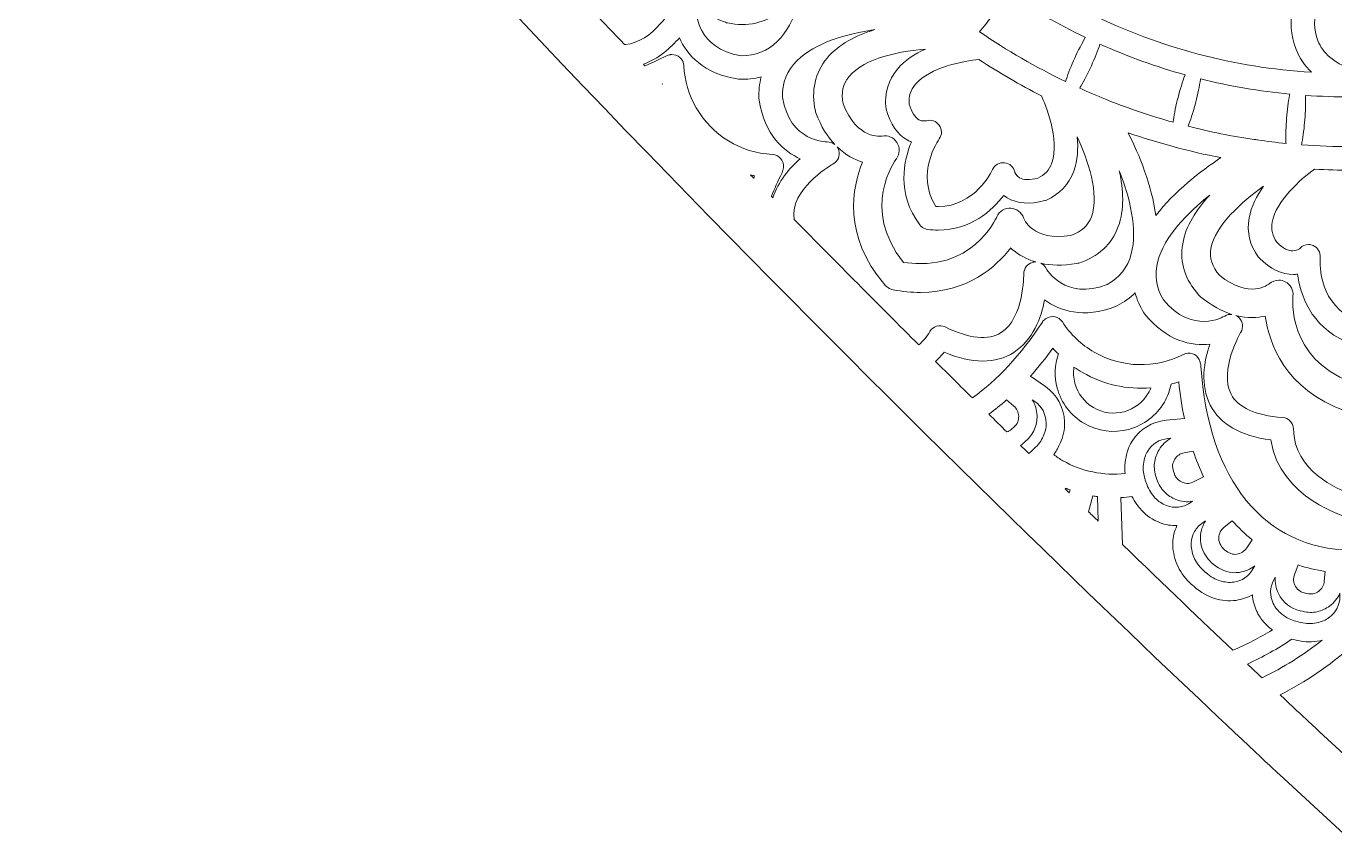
# Model space of a CAD drawing. Extents: x 49 to 10099, y -910 to -90.
# Drawn here: x 9200.7 to 9647.3, y -908.2 to -631.3 of the extents above; entities that cross this region are included whole.
import ezdxf

# ---------------------------------------------------------------- set-up
doc = ezdxf.new("R2010")
doc.units = 0
doc.header["$MEASUREMENT"] = 0
doc.layers.add('Layer 1', color=7, linetype='Continuous')

msp = doc.modelspace()

# ---------------------------------------------------------------- linework, layer by layer
at = {"layer": 'Layer 1', "lineweight": 0}
for points, knots in [([(10097.65, -338.77), (10098.51, -299.65), (10090.97, -261.41), (10075.28, -226.33), (10057.66, -186.9), (10030.56, -153.49), (9996.92, -129.71), (9961.84, -104.91), (9921.33, -91.8), (9879.76, -91.8), (9831.86, -91.8), (9783.83, -109.39), (9740.87, -142.66), (9708.16, -167.98), (9678.3, -202.19), (9651.81, -244.61), (9625.32, -202.2), (9595.46, -168), (9562.75, -142.67), (9519.78, -109.4), (9471.76, -91.81), (9423.84, -91.8), (9382.28, -91.8), (9341.77, -104.91), (9306.7, -129.69), (9273.06, -153.47), (9245.96, -186.88), (9228.33, -226.31), (9206.94, -274.13), (9200.68, -327.84), (9210.22, -381.63), (9220.77, -441.15), (9249.57, -497.53), (9295.81, -549.22), (9449.69, -721.22), (9626.76, -885.08), (9628.54, -886.72), (9628.54, -886.72), (9651.81, -908.2), (9651.81, -908.2), (9651.81, -908.2), (9675.08, -886.71), (9675.08, -886.71), (9676.85, -885.08), (9853.93, -721.22), (10007.81, -549.22), (10054.04, -497.54), (10082.84, -441.16), (10093.39, -381.65), (10095.63, -369.04), (10096.98, -356.43), (10097.49, -343.9), (10097.65, -342.96), (10097.8, -342.02), (10097.93, -341.07), (10097.95, -340.88), (10098.04, -340), (10098.11, -339.31), (10098.11, -339.15), (10098.12, -338.97), (10098.12, -338.79), (10098.12, -338.79), (10097.65, -338.77), (10097.65, -338.77)], [0, 0, 0, 0, 1, 1, 1, 2, 2, 2, 3, 3, 3, 4, 4, 4, 5, 5, 5, 6, 6, 6, 7, 7, 7, 8, 8, 8, 9, 9, 9, 10, 10, 10, 11, 11, 11, 12, 12, 12, 13, 13, 13, 14, 14, 14, 15, 15, 15, 16, 16, 16, 17, 17, 17, 18, 18, 18, 19, 19, 19, 20, 20, 20, 21, 21, 21, 21]), ([(9366.25, -585.86), (9362.2, -577.51), (9361.56, -571.07), (9364.33, -566.73), (9368.54, -560.13), (9380.49, -558.91), (9384.35, -559), (9386.1, -559.06), (9387.79, -557.81), (9388.28, -556.04), (9388.4, -555.6), (9388.45, -555.15), (9388.41, -554.72), (9389.55, -558.64), (9391.45, -561.49), (9393.28, -563.47), (9386.15, -569.03), (9374.73, -581.67), (9378.99, -603.69), (9378.99, -603.69), (9379.08, -604.03), (9379.08, -604.03), (9379.19, -604.41), (9379.34, -604.77), (9379.51, -605.06), (9379.51, -605.06), (9379.66, -605.32), (9379.66, -605.32), (9379.94, -605.75), (9380.23, -606.1), (9380.58, -606.4), (9397.44, -621.03), (9414.07, -617.5), (9422.44, -614.11), (9422.56, -614.49), (9422.69, -614.86), (9422.83, -615.23), (9423.65, -617.42), (9425.06, -620.01), (9427.47, -622.54), (9427.15, -622.35), (9426.8, -622.19), (9426.42, -622.09), (9424.64, -621.62), (9422.78, -622.42), (9421.9, -624.01), (9421.82, -624.15), (9414.45, -637.07), (9405.18, -637.49), (9405.07, -637.5), (9404.95, -637.49), (9404.83, -637.49), (9390.81, -622.81), (9376.65, -607.81), (9362.5, -592.6), (9363.18, -592.05), (9363.92, -591.52), (9364.72, -591.03), (9366.5, -589.96), (9367.16, -587.73), (9366.25, -585.86)], [0, 0, 0, 0, 1, 1, 1, 2, 2, 2, 3, 3, 3, 4, 4, 4, 5, 5, 5, 6, 6, 6, 7, 7, 7, 8, 8, 8, 9, 9, 9, 10, 10, 10, 11, 11, 11, 12, 12, 12, 13, 13, 13, 14, 14, 14, 15, 15, 15, 16, 16, 16, 17, 17, 17, 18, 18, 18, 19, 19, 19, 20, 20, 20, 20]), ([(9643.76, -574.95), (9643.76, -574.95), (9625.21, -604.87), (9625.21, -604.87), (9625.21, -604.87), (9628.94, -607.39), (9628.94, -607.39), (9628.94, -607.39), (9649.13, -579.79), (9649.13, -579.79), (9649.13, -579.79), (9650.55, -633.11), (9650.55, -633.11), (9650.55, -633.11), (9655.06, -633.11), (9655.06, -633.11), (9655.06, -633.11), (9656.49, -579.27), (9656.49, -579.27), (9656.49, -579.27), (9677.06, -607.39), (9677.06, -607.39), (9677.06, -607.39), (9680.79, -604.87), (9680.79, -604.87), (9680.79, -604.87), (9662.35, -575.12), (9662.35, -575.12), (9670.75, -578.22), (9682.62, -583.97), (9687.14, -592.79), (9689.62, -597.64), (9689.57, -603.08), (9687.01, -608.94), (9684.75, -613.92), (9681.99, -616.81), (9678.82, -617.51), (9673.95, -618.6), (9668.93, -614.47), (9668.91, -614.45), (9667.45, -613.2), (9665.31, -613.16), (9663.81, -614.35), (9662.31, -615.54), (9661.86, -617.63), (9662.73, -619.32), (9662.83, -619.52), (9667.24, -628.47), (9664.12, -636.22), (9662.41, -640.47), (9658.61, -643.76), (9652.8, -646.01), (9647.01, -643.77), (9643.21, -640.48), (9641.51, -636.25), (9638.38, -628.48), (9642.87, -619.41), (9642.91, -619.33), (9643.78, -617.63), (9643.33, -615.54), (9641.84, -614.35), (9641.11, -613.78), (9640.23, -613.49), (9639.35, -613.49), (9638.42, -613.49), (9637.5, -613.81), (9636.76, -614.44), (9636.71, -614.48), (9631.7, -618.6), (9626.82, -617.52), (9623.65, -616.81), (9620.9, -613.93), (9618.66, -609), (9616.08, -603.09), (9616.02, -597.64), (9618.5, -592.8), (9623.09, -583.84), (9635.22, -578.05), (9643.76, -574.95)], [0, 0, 0, 0, 1, 1, 1, 2, 2, 2, 3, 3, 3, 4, 4, 4, 5, 5, 5, 6, 6, 6, 7, 7, 7, 8, 8, 8, 9, 9, 9, 10, 10, 10, 11, 11, 11, 12, 12, 12, 13, 13, 13, 14, 14, 14, 15, 15, 15, 16, 16, 16, 17, 17, 17, 18, 18, 18, 19, 19, 19, 20, 20, 20, 21, 21, 21, 22, 22, 22, 23, 23, 23, 24, 24, 24, 25, 25, 25, 26, 26, 26, 26]), ([(9439.31, -629.98), (9439.53, -630.07), (9439.75, -630.13), (9440, -630.19), (9446.85, -631.63), (9452.94, -630.27), (9457.87, -626.18), (9462.7, -622.18), (9465.8, -615.92), (9467.78, -609.4), (9466.34, -619.18), (9463.33, -630.18), (9457.08, -636.45), (9453.71, -639.82), (9449.56, -641.44), (9444.67, -641.38), (9429.53, -639), (9429.4, -626.53), (9429.4, -626.01), (9429.41, -625.21), (9429.18, -624.44), (9428.77, -623.8), (9431.28, -626.07), (9434.69, -628.25), (9439.31, -629.98)], [0, 0, 0, 0, 1, 1, 1, 2, 2, 2, 3, 3, 3, 4, 4, 4, 5, 5, 5, 6, 6, 6, 7, 7, 7, 8, 8, 8, 8]), ([(9573.13, -622.89), (9577.3, -619.62), (9579.79, -615.28), (9581.27, -611.38), (9583.23, -613.26), (9585.46, -614.62), (9587.84, -615.37), (9593.49, -617.14), (9599.7, -615.64), (9606.35, -610.89), (9607.59, -609.98), (9608.74, -609.01), (9609.79, -608), (9610.2, -609.41), (9610.71, -610.83), (9611.34, -612.26), (9614.7, -619.66), (9619.33, -624.06), (9625.11, -625.34), (9627.55, -625.88), (9630.15, -625.82), (9632.78, -625.18), (9632.11, -629.3), (9632.09, -634.3), (9634.06, -639.21), (9635.24, -642.15), (9637, -644.75), (9639.34, -647.01), (9612.97, -645.42), (9587.71, -638.75), (9564.06, -627.14), (9567.45, -626.38), (9570.49, -624.96), (9573.13, -622.89)], [0, 0, 0, 0, 1, 1, 1, 2, 2, 2, 3, 3, 3, 4, 4, 4, 5, 5, 5, 6, 6, 6, 7, 7, 7, 8, 8, 8, 9, 9, 9, 10, 10, 10, 11, 11, 11, 11]), ([(9526.07, -633.2), (9526.22, -633.03), (9526.37, -632.85), (9526.53, -632.66), (9528, -630.95), (9529.73, -628.66), (9531.3, -626.39), (9532.83, -624.14), (9534.32, -621.72), (9535.39, -619.75), (9543.91, -625.52), (9552.9, -630.68), (9562.17, -635.12), (9562.16, -635.14), (9562.15, -635.16), (9562.13, -635.18), (9561, -637.11), (9559.68, -639.66), (9558.52, -642.19), (9557.39, -644.7), (9556.34, -647.37), (9555.64, -649.49), (9555.55, -649.73), (9555.48, -649.96), (9555.41, -650.18), (9545.24, -645.28), (9535.39, -639.58), (9526.07, -633.2)], [0, 0, 0, 0, 1, 1, 1, 2, 2, 2, 3, 3, 3, 4, 4, 4, 5, 5, 5, 6, 6, 6, 7, 7, 7, 8, 8, 8, 9, 9, 9, 9]), ([(9470.01, -660.21), (9470.06, -660.43), (9470.12, -660.64), (9470.21, -660.89), (9471.99, -665.62), (9474.24, -669.09), (9476.63, -671.64), (9475.91, -671.09), (9474.99, -670.77), (9473.99, -670.77), (9473.87, -670.73), (9461.18, -670.87), (9458.77, -655.48), (9458.65, -650.64), (9460.31, -646.47), (9463.7, -643.09), (9469.88, -636.93), (9480.66, -633.91), (9490.33, -632.45), (9483.99, -634.42), (9477.94, -637.48), (9474.01, -642.21), (9469.88, -647.2), (9468.53, -653.25), (9470.01, -660.21)], [0, 0, 0, 0, 1, 1, 1, 2, 2, 2, 3, 3, 3, 4, 4, 4, 5, 5, 5, 6, 6, 6, 7, 7, 7, 8, 8, 8, 8]), ([(9455.02, -689.33), (9456.07, -686.75), (9457.24, -684.14), (9458.55, -681.5), (9458.71, -681.16), (9458.83, -680.81), (9458.9, -680.43), (9459.04, -680.06), (9459.12, -679.67), (9459.14, -679.28), (9459.2, -678.21), (9458.83, -677.18), (9458.12, -676.38), (9457.4, -675.59), (9456.42, -675.11), (9455.35, -675.06), (9444.5, -674.49), (9434.79, -668.54), (9429.37, -659.15), (9426.81, -654.71), (9425.38, -649.89), (9425.13, -644.81), (9425.08, -643.75), (9424.59, -642.72), (9423.78, -642.01), (9422.98, -641.3), (9421.94, -640.95), (9421.04, -641), (9421.04, -641), (9420.6, -641.01), (9420.6, -641.01), (9420.6, -641.01), (9420.5, -641.05), (9420.5, -641.05), (9420.03, -641.1), (9419.59, -641.23), (9419.18, -641.43), (9416.7, -642.68), (9414.26, -643.8), (9411.85, -644.82), (9411.68, -644.65), (9411.51, -644.47), (9411.35, -644.3), (9416.46, -642.41), (9420.65, -638.66), (9423.61, -635.28), (9426.14, -640.85), (9431.67, -647.55), (9443.75, -649.34), (9443.75, -649.34), (9444.17, -649.38), (9444.17, -649.38), (9446.73, -649.48), (9449.19, -649.22), (9451.53, -648.61), (9450.93, -650.95), (9450.68, -653.42), (9450.77, -655.99), (9450.77, -655.99), (9450.81, -656.44), (9450.81, -656.44), (9452.6, -668.5), (9459.3, -674.02), (9464.87, -676.55), (9461.27, -679.7), (9457.25, -684.25), (9455.51, -689.83), (9455.35, -689.66), (9455.18, -689.49), (9455.02, -689.33)], [0, 0, 0, 0, 1, 1, 1, 2, 2, 2, 3, 3, 3, 4, 4, 4, 5, 5, 5, 6, 6, 6, 7, 7, 7, 8, 8, 8, 9, 9, 9, 10, 10, 10, 11, 11, 11, 12, 12, 12, 13, 13, 13, 14, 14, 14, 15, 15, 15, 16, 16, 16, 17, 17, 17, 18, 18, 18, 19, 19, 19, 20, 20, 20, 21, 21, 21, 22, 22, 22, 23, 23, 23, 23]), ([(9560.62, -651.77), (9561.77, -649.83), (9563.08, -647.28), (9564.23, -644.77), (9565.37, -642.25), (9566.43, -639.58), (9567.12, -637.47), (9567.13, -637.45), (9567.13, -637.44), (9567.14, -637.42), (9576.54, -641.62), (9586.3, -645.13), (9596.2, -647.88), (9596.17, -647.94), (9596.15, -648.01), (9596.12, -648.08), (9595.34, -650.18), (9594.49, -652.92), (9593.79, -655.6), (9593.11, -658.25), (9592.54, -661.06), (9592.21, -663.3), (9592.17, -663.56), (9592.13, -663.82), (9592.1, -664.06), (9584.62, -661.96), (9577.23, -659.47), (9570.1, -656.64), (9569.77, -656.45), (9569.41, -656.3), (9569.03, -656.21), (9566.13, -655.04), (9563.18, -653.78), (9560.23, -652.44), (9560.36, -652.23), (9560.49, -652.01), (9560.62, -651.77)], [0, 0, 0, 0, 1, 1, 1, 2, 2, 2, 3, 3, 3, 4, 4, 4, 5, 5, 5, 6, 6, 6, 7, 7, 7, 8, 8, 8, 9, 9, 9, 10, 10, 10, 11, 11, 11, 12, 12, 12, 12]), ([(9497.86, -670.97), (9496.77, -669.27), (9494.72, -668.41), (9492.81, -668.8), (9492.46, -668.86), (9484.28, -670.11), (9479.49, -657.8), (9478.76, -653.99), (9479.41, -651.02), (9481.53, -648.45), (9486.78, -642.11), (9499.16, -639.87), (9507.64, -639.08), (9504.01, -640.72), (9500.54, -642.94), (9498.02, -645.96), (9494.9, -649.69), (9493.59, -654.08), (9494.12, -658.99), (9494.15, -659.2), (9494.18, -659.4), (9494.23, -659.59), (9495.58, -664.73), (9498.03, -668.3), (9501.52, -670.22), (9501.93, -670.44), (9502.35, -670.64), (9502.78, -670.81), (9500.25, -677), (9497.61, -688.36), (9505.68, -699.07), (9505.68, -699.07), (9506.06, -699.57), (9506.06, -699.57), (9506.06, -699.57), (9506.2, -699.63), (9506.2, -699.63), (9506.45, -699.85), (9506.72, -700.03), (9507.02, -700.19), (9507.28, -700.33), (9507.51, -700.39), (9507.56, -700.41), (9507.71, -700.47), (9508, -700.59), (9508.4, -700.64), (9509.59, -700.78), (9510.77, -700.86), (9511.91, -700.86), (9523.06, -700.85), (9530.34, -694.22), (9534.32, -689.03), (9534.69, -689.31), (9535.07, -689.58), (9535.46, -689.82), (9538.86, -691.88), (9543.18, -692.22), (9548.29, -690.82), (9548.49, -690.77), (9548.69, -690.7), (9548.87, -690.62), (9553.41, -688.62), (9556.55, -685.29), (9558.22, -680.72), (9559.56, -677.05), (9559.76, -672.97), (9559.37, -669.03), (9562.99, -676.94), (9567.08, -688.6), (9564.23, -696.29), (9563.08, -699.4), (9560.85, -701.44), (9557.23, -702.69), (9544.09, -704.72), (9541.17, -697.01), (9541.07, -696.72), (9540.44, -694.81), (9538.67, -693.46), (9536.76, -693.38), (9534.74, -693.21), (9532.79, -694.36), (9531.94, -696.3), (9531.6, -697.09), (9523.34, -715.47), (9500.09, -711.89), (9485.4, -693.56), (9497.15, -677.2), (9497.66, -676.52), (9498.86, -674.9), (9498.94, -672.67), (9497.86, -670.97)], [0, 0, 0, 0, 1, 1, 1, 2, 2, 2, 3, 3, 3, 4, 4, 4, 5, 5, 5, 6, 6, 6, 7, 7, 7, 8, 8, 8, 9, 9, 9, 10, 10, 10, 11, 11, 11, 12, 12, 12, 13, 13, 13, 14, 14, 14, 15, 15, 15, 16, 16, 16, 17, 17, 17, 18, 18, 18, 19, 19, 19, 20, 20, 20, 21, 21, 21, 22, 22, 22, 23, 23, 23, 24, 24, 24, 25, 25, 25, 26, 26, 26, 27, 27, 27, 28, 28, 28, 29, 29, 29, 30, 30, 30, 30]), ([(9512.28, -665.04), (9511.28, -663.67), (9509.53, -663.08), (9507.91, -663.56), (9507.72, -663.61), (9506.55, -663.84), (9505.38, -663.19), (9503.97, -662.42), (9502.83, -660.58), (9502.06, -657.85), (9501.84, -655.23), (9502.51, -653.08), (9504.17, -651.1), (9509.03, -645.28), (9521.02, -643.09), (9525.8, -642.66), (9532.71, -647.17), (9539.91, -651.34), (9547.21, -655.07), (9548.39, -657.7), (9553.59, -670.04), (9550.7, -677.96), (9549.81, -680.39), (9548.28, -682.05), (9545.9, -683.16), (9543.19, -683.86), (9541.03, -683.8), (9539.65, -682.99), (9538.4, -682.24), (9538.05, -681.04), (9538.05, -681.04), (9537.69, -679.35), (9536.29, -678.09), (9534.58, -677.91), (9532.88, -677.72), (9531.22, -678.64), (9530.49, -680.21), (9530.25, -680.75), (9524.52, -692.83), (9511.9, -692.83), (9511.64, -692.83), (9511.37, -692.82), (9511.11, -692.81), (9504.06, -681.67), (9511.97, -670.22), (9512.32, -669.72), (9513.32, -668.31), (9513.3, -666.43), (9512.28, -665.04)], [0, 0, 0, 0, 1, 1, 1, 2, 2, 2, 3, 3, 3, 4, 4, 4, 5, 5, 5, 6, 6, 6, 7, 7, 7, 8, 8, 8, 9, 9, 9, 10, 10, 10, 11, 11, 11, 12, 12, 12, 13, 13, 13, 14, 14, 14, 15, 15, 15, 16, 16, 16, 16]), ([(9417.75, -650.97), (9417.78, -650.96), (9417.81, -650.95), (9417.83, -650.94), (9417.84, -650.99), (9417.86, -651.04), (9417.87, -651.09), (9417.83, -651.05), (9417.79, -651.01), (9417.75, -650.97)], [0, 0, 0, 0, 1, 1, 1, 2, 2, 2, 3, 3, 3, 3]), ([(9597.52, -664.68), (9598.31, -662.57), (9599.16, -659.83), (9599.85, -657.15), (9600.53, -654.48), (9601.11, -651.67), (9601.43, -649.46), (9601.44, -649.39), (9601.45, -649.33), (9601.46, -649.27), (9611.42, -651.74), (9621.64, -653.49), (9631.91, -654.46), (9631.88, -654.59), (9631.86, -654.73), (9631.83, -654.87), (9631.42, -657.07), (9631.06, -659.91), (9630.84, -662.69), (9630.64, -665.43), (9630.56, -668.3), (9630.62, -670.54), (9630.63, -670.8), (9630.64, -671.05), (9630.65, -671.29), (9627.38, -670.97), (9624.12, -670.58), (9620.92, -670.12), (9620.54, -670.02), (9620.17, -669.96), (9619.8, -669.96), (9619.8, -669.96), (9619.77, -669.96), (9619.77, -669.96), (9612.21, -668.84), (9604.65, -667.32), (9597.23, -665.43), (9597.32, -665.19), (9597.42, -664.94), (9597.52, -664.68)], [0, 0, 0, 0, 1, 1, 1, 2, 2, 2, 3, 3, 3, 4, 4, 4, 5, 5, 5, 6, 6, 6, 7, 7, 7, 8, 8, 8, 9, 9, 9, 10, 10, 10, 11, 11, 11, 12, 12, 12, 13, 13, 13, 13]), ([(9668.57, -663.23), (9668.84, -665.96), (9669.26, -668.8), (9669.71, -671), (9669.76, -671.25), (9669.82, -671.5), (9669.87, -671.74), (9658.41, -672.6), (9647.39, -672.61), (9635.95, -671.75), (9635.99, -671.5), (9636.04, -671.24), (9636.09, -670.97), (9636.5, -668.74), (9636.87, -665.9), (9637.08, -663.16), (9637.29, -660.41), (9637.37, -657.54), (9637.31, -655.3), (9637.3, -655.17), (9637.3, -655.03), (9637.29, -654.9), (9647.68, -655.61), (9657.8, -655.56), (9668.19, -654.74), (9668.19, -654.94), (9668.18, -655.14), (9668.18, -655.36), (9668.16, -657.62), (9668.3, -660.48), (9668.57, -663.23)], [0, 0, 0, 0, 1, 1, 1, 2, 2, 2, 3, 3, 3, 4, 4, 4, 5, 5, 5, 6, 6, 6, 7, 7, 7, 8, 8, 8, 9, 9, 9, 10, 10, 10, 10]), ([(9608.45, -676.15), (9601.46, -680.79), (9592.54, -687.66), (9586.2, -695.88), (9584.83, -685.59), (9580.53, -675.18), (9576.8, -667.67), (9587.11, -671.23), (9597.71, -674.08), (9608.45, -676.15)], [0, 0, 0, 0, 1, 1, 1, 2, 2, 2, 3, 3, 3, 3]), ([(9462.83, -697.27), (9462.69, -696.51), (9462.62, -695.74), (9462.66, -694.98), (9463.07, -685.72), (9476.01, -678.34), (9476.13, -678.27), (9477.72, -677.38), (9478.52, -675.52), (9478.06, -673.75), (9477.94, -673.29), (9477.73, -672.85), (9477.45, -672.47), (9480.41, -675.34), (9483.51, -676.87), (9486.1, -677.68), (9482.7, -686.06), (9479.13, -702.7), (9493.75, -719.56), (9493.75, -719.56), (9494.01, -719.83), (9494.01, -719.83), (9494.13, -719.95), (9494.26, -720.07), (9494.41, -720.19), (9494.41, -720.19), (9494.65, -720.38), (9494.65, -720.38), (9494.85, -720.53), (9495.07, -720.65), (9495.24, -720.74), (9495.24, -720.74), (9495.52, -720.88), (9495.52, -720.88), (9495.79, -721), (9496.08, -721.09), (9496.16, -721.1), (9496.16, -721.1), (9496.56, -721.2), (9496.56, -721.2), (9499.74, -721.82), (9502.86, -722.13), (9505.84, -722.13), (9505.84, -722.13), (9505.88, -722.13), (9505.88, -722.13), (9521.91, -722.13), (9531.64, -713.46), (9536.68, -706.96), (9536.97, -707.23), (9537.26, -707.48), (9537.57, -707.73), (9539.37, -709.22), (9541.87, -710.75), (9545.22, -711.73), (9544.86, -711.72), (9544.48, -711.78), (9544.11, -711.88), (9542.34, -712.36), (9541.12, -713.98), (9541.15, -715.8), (9541.15, -715.96), (9541.24, -730.83), (9533.41, -735.83), (9529.07, -738.61), (9522.64, -737.96), (9514.29, -733.91), (9512.42, -733.01), (9510.19, -733.66), (9509.12, -735.44), (9508.01, -737.25), (9506.73, -738.75), (9505.32, -740), (9491.71, -726.44), (9477.48, -712.15), (9462.83, -697.27)], [0, 0, 0, 0, 1, 1, 1, 2, 2, 2, 3, 3, 3, 4, 4, 4, 5, 5, 5, 6, 6, 6, 7, 7, 7, 8, 8, 8, 9, 9, 9, 10, 10, 10, 11, 11, 11, 12, 12, 12, 13, 13, 13, 14, 14, 14, 15, 15, 15, 16, 16, 16, 17, 17, 17, 18, 18, 18, 19, 19, 19, 20, 20, 20, 21, 21, 21, 22, 22, 22, 23, 23, 23, 24, 24, 24, 25, 25, 25, 25]), ([(9447.89, -682.04), (9448.35, -682.15), (9448.82, -682.27), (9449.29, -682.37), (9449.17, -682.62), (9449.06, -682.88), (9448.95, -683.13), (9448.6, -682.77), (9448.24, -682.41), (9447.89, -682.04)], [0, 0, 0, 0, 1, 1, 1, 2, 2, 2, 3, 3, 3, 3]), ([(9559.17, -712.27), (9559.43, -712.23), (9559.68, -712.17), (9559.91, -712.1), (9566.61, -709.92), (9571.15, -705.74), (9573.39, -699.69), (9575.53, -693.92), (9575.2, -687.18), (9573.74, -680.64), (9577.3, -689.74), (9580.08, -700.58), (9577.83, -708.98), (9576.6, -713.61), (9573.81, -717.13), (9569.56, -719.45), (9555.19, -725), (9548.92, -714.24), (9548.66, -713.79), (9548.27, -713.09), (9547.69, -712.54), (9547.02, -712.19), (9550.32, -712.9), (9554.34, -713.07), (9559.17, -712.27)], [0, 0, 0, 0, 1, 1, 1, 2, 2, 2, 3, 3, 3, 4, 4, 4, 5, 5, 5, 6, 6, 6, 7, 7, 7, 8, 8, 8, 8]), ([(9663.3, -710.18), (9663.31, -710.33), (9664.39, -724.61), (9652.81, -730.75), (9641.13, -724.61), (9642.26, -710.78), (9642.31, -710.18), (9642.47, -708.46), (9641.52, -706.83), (9639.94, -706.14), (9639.41, -705.91), (9638.86, -705.8), (9638.31, -705.8), (9637.21, -705.8), (9636.15, -706.24), (9635.42, -707.05), (9635.38, -707.08), (9634.47, -707.96), (9633.02, -707.99), (9631.46, -708.12), (9629.56, -707.05), (9627.5, -705.02), (9625.99, -702.86), (9625.5, -700.67), (9625.94, -698.13), (9627.18, -691.03), (9635.66, -683.41), (9640.37, -680.07), (9648.85, -680.52), (9656.76, -680.52), (9665.24, -680.07), (9669.97, -683.43), (9678.44, -691.04), (9679.67, -698.13), (9680.12, -700.67), (9679.62, -702.87), (9678.12, -705.02), (9676.08, -707.02), (9674.23, -707.99), (9672.61, -708), (9671.16, -707.98), (9670.26, -707.12), (9670.26, -707.12), (9669.1, -705.83), (9667.25, -705.45), (9665.67, -706.14), (9664.09, -706.84), (9663.13, -708.47), (9663.3, -710.18)], [0, 0, 0, 0, 1, 1, 1, 2, 2, 2, 3, 3, 3, 4, 4, 4, 5, 5, 5, 6, 6, 6, 7, 7, 7, 8, 8, 8, 9, 9, 9, 10, 10, 10, 11, 11, 11, 12, 12, 12, 13, 13, 13, 14, 14, 14, 15, 15, 15, 16, 16, 16, 16]), ([(9672.6, -723.38), (9672.69, -724.24), (9674.53, -744.32), (9652.81, -752.8), (9630.95, -744.29), (9632.92, -724.24), (9633.01, -723.39), (9633.25, -721.39), (9632.21, -719.42), (9630.41, -718.49), (9629.71, -718.12), (9628.93, -717.94), (9628.17, -717.94), (9626.99, -717.94), (9625.83, -718.36), (9624.93, -719.16), (9624.67, -719.38), (9618.27, -724.57), (9607.92, -716.27), (9605.38, -713.34), (9604.46, -710.43), (9605.02, -707.14), (9606.34, -699.37), (9615.52, -691.21), (9623, -685.9), (9620.65, -689.15), (9618.73, -692.84), (9618.05, -696.74), (9617.21, -701.53), (9618.27, -705.99), (9621.19, -709.98), (9621.3, -710.14), (9621.43, -710.29), (9621.59, -710.45), (9625.24, -714.13), (9629.14, -716.01), (9633.21, -716.01), (9633.68, -716), (9634.14, -715.96), (9634.6, -715.89), (9635.5, -722.52), (9638.89, -733.67), (9651.19, -738.89), (9651.19, -738.89), (9651.56, -739.05), (9651.56, -739.05), (9651.56, -739.05), (9651.7, -739.06), (9651.7, -739.06), (9652.08, -739.18), (9652.44, -739.23), (9652.81, -739.23), (9652.81, -739.23), (9653.27, -739.19), (9653.27, -739.19), (9653.48, -739.17), (9653.69, -739.12), (9653.89, -739.07), (9653.89, -739.07), (9654.37, -738.91), (9654.37, -738.91), (9666.72, -733.68), (9670.11, -722.52), (9671.02, -715.89), (9671.49, -715.96), (9671.96, -716), (9672.45, -716.01), (9672.45, -716.01), (9672.47, -716.01), (9672.47, -716.01), (9676.48, -716.01), (9680.37, -714.14), (9684.05, -710.43), (9684.19, -710.28), (9684.32, -710.12), (9684.41, -709.99), (9687.34, -706), (9688.41, -701.54), (9687.57, -696.74), (9686.9, -692.91), (9685.04, -689.29), (9682.75, -686.09), (9689.84, -691.15), (9699.19, -699.19), (9700.56, -707.23), (9701.11, -710.49), (9700.2, -713.37), (9697.69, -716.27), (9687.33, -724.59), (9680.94, -719.38), (9680.71, -719.18), (9679.2, -717.84), (9676.98, -717.57), (9675.2, -718.49), (9673.41, -719.42), (9672.36, -721.39), (9672.6, -723.38)], [0, 0, 0, 0, 1, 1, 1, 2, 2, 2, 3, 3, 3, 4, 4, 4, 5, 5, 5, 6, 6, 6, 7, 7, 7, 8, 8, 8, 9, 9, 9, 10, 10, 10, 11, 11, 11, 12, 12, 12, 13, 13, 13, 14, 14, 14, 15, 15, 15, 16, 16, 16, 17, 17, 17, 18, 18, 18, 19, 19, 19, 20, 20, 20, 21, 21, 21, 22, 22, 22, 23, 23, 23, 24, 24, 24, 25, 25, 25, 26, 26, 26, 27, 27, 27, 28, 28, 28, 29, 29, 29, 30, 30, 30, 31, 31, 31, 32, 32, 32, 32]), ([(9586.89, -711.41), (9589.15, -703.03), (9596.97, -695.03), (9604.6, -688.93), (9600.11, -693.8), (9596.41, -699.46), (9595.38, -705.5), (9594.3, -711.89), (9596.15, -717.8), (9600.9, -723.08), (9601.07, -723.26), (9601.24, -723.43), (9601.43, -723.58), (9605.26, -726.73), (9608.88, -728.59), (9612.16, -729.62), (9611.35, -729.54), (9610.51, -729.72), (9609.76, -730.17), (9609.3, -730.44), (9598.53, -736.65), (9588.82, -724.62), (9586.29, -720.49), (9585.65, -716.05), (9586.89, -711.41)], [0, 0, 0, 0, 1, 1, 1, 2, 2, 2, 3, 3, 3, 4, 4, 4, 5, 5, 5, 6, 6, 6, 7, 7, 7, 8, 8, 8, 8]), ([(9758.41, -732.67), (9758.2, -732.36), (9757.96, -732.08), (9757.67, -731.84), (9757.41, -731.53), (9757.12, -731.27), (9756.78, -731.05), (9755.88, -730.47), (9754.81, -730.27), (9753.77, -730.49), (9752.72, -730.71), (9751.82, -731.33), (9751.24, -732.23), (9745.32, -741.33), (9735.32, -746.77), (9724.48, -746.77), (9719.35, -746.77), (9714.46, -745.59), (9709.94, -743.27), (9708.98, -742.78), (9707.9, -742.7), (9706.88, -743.02), (9705.86, -743.35), (9705.03, -744.05), (9704.53, -745.03), (9704.53, -745.03), (9704.37, -745.38), (9704.37, -745.38), (9704.17, -745.82), (9704.06, -746.28), (9704.03, -746.74), (9701.72, -786.45), (9682.86, -810.06), (9653.52, -810.06), (9653.29, -810.06), (9653.06, -810.06), (9652.83, -810.06), (9623.26, -809.65), (9604.12, -786.17), (9601.62, -747.25), (9601.6, -746.88), (9601.52, -746.53), (9601.4, -746.18), (9601.33, -745.78), (9601.21, -745.4), (9601.02, -745.03), (9600.53, -744.08), (9599.7, -743.37), (9598.68, -743.04), (9597.66, -742.72), (9596.58, -742.8), (9595.63, -743.29), (9585.96, -748.21), (9574.57, -747.92), (9565.18, -742.5), (9560.75, -739.94), (9557.1, -736.47), (9554.34, -732.19), (9553.15, -730.35), (9550.66, -729.81), (9548.77, -731.02), (9548.77, -731.02), (9548.45, -731.26), (9548.45, -731.26), (9548.06, -731.54), (9547.74, -731.88), (9547.49, -732.25), (9540.13, -743.45), (9532.05, -752.11), (9523.61, -758.13), (9519.48, -754.05), (9515.28, -749.89), (9511.02, -745.66), (9512.03, -744.72), (9513.01, -743.69), (9513.93, -742.54), (9523.55, -746.52), (9531.56, -746.54), (9537.74, -742.58), (9544.3, -738.39), (9547.09, -730.67), (9548.27, -724.71), (9553.25, -728.26), (9561.36, -731.3), (9572.67, -726.83), (9572.67, -726.83), (9573.12, -726.63), (9573.12, -726.63), (9575.39, -725.43), (9577.4, -723.98), (9579.12, -722.29), (9579.77, -724.62), (9580.78, -726.89), (9582.16, -729.08), (9582.16, -729.08), (9582.4, -729.43), (9582.4, -729.43), (9589.99, -738.97), (9598.54, -740.42), (9604.63, -739.81), (9602.68, -745.58), (9601.23, -753.66), (9604.81, -760.56), (9608.19, -767.09), (9615.13, -771.07), (9625.46, -772.43), (9628.4, -792.4), (9651.52, -798.85), (9651.74, -798.9), (9651.88, -798.94), (9652.02, -798.97), (9652.17, -799), (9652.17, -799), (9652.8, -799.05), (9652.8, -799.05), (9652.8, -799.05), (9653.34, -799.05), (9653.34, -799.05), (9653.34, -799.05), (9653.44, -799), (9653.44, -799), (9653.58, -798.98), (9653.71, -798.95), (9653.84, -798.91), (9654.08, -798.85), (9677.18, -792.47), (9680.11, -772.43), (9690.44, -771.07), (9697.38, -767.08), (9700.76, -760.56), (9704.34, -753.66), (9702.9, -745.57), (9700.94, -739.81), (9707.03, -740.4), (9715.59, -738.97), (9723.18, -729.41), (9723.18, -729.41), (9723.43, -729.06), (9723.43, -729.06), (9724.79, -726.89), (9725.8, -724.63), (9726.45, -722.31), (9728.17, -723.99), (9730.16, -725.43), (9732.39, -726.61), (9732.39, -726.61), (9732.86, -726.84), (9732.86, -726.84), (9744.2, -731.32), (9752.34, -728.28), (9757.31, -724.72), (9758.49, -730.69), (9761.28, -738.41), (9767.84, -742.6), (9774.02, -746.55), (9782.02, -746.54), (9791.65, -742.55), (9792.26, -743.33), (9792.9, -744.03), (9793.56, -744.7), (9789.32, -748.91), (9785.15, -753.05), (9781.04, -757.11), (9773.01, -751.28), (9765.36, -743.11), (9758.41, -732.67)], [0, 0, 0, 0, 1, 1, 1, 2, 2, 2, 3, 3, 3, 4, 4, 4, 5, 5, 5, 6, 6, 6, 7, 7, 7, 8, 8, 8, 9, 9, 9, 10, 10, 10, 11, 11, 11, 12, 12, 12, 13, 13, 13, 14, 14, 14, 15, 15, 15, 16, 16, 16, 17, 17, 17, 18, 18, 18, 19, 19, 19, 20, 20, 20, 21, 21, 21, 22, 22, 22, 23, 23, 23, 24, 24, 24, 25, 25, 25, 26, 26, 26, 27, 27, 27, 28, 28, 28, 29, 29, 29, 30, 30, 30, 31, 31, 31, 32, 32, 32, 33, 33, 33, 34, 34, 34, 35, 35, 35, 36, 36, 36, 37, 37, 37, 38, 38, 38, 39, 39, 39, 40, 40, 40, 41, 41, 41, 42, 42, 42, 43, 43, 43, 44, 44, 44, 45, 45, 45, 46, 46, 46, 47, 47, 47, 48, 48, 48, 49, 49, 49, 50, 50, 50, 51, 51, 51, 52, 52, 52, 53, 53, 53, 54, 54, 54, 55, 55, 55, 55]), ([(9615.24, -735.67), (9616.19, -734.1), (9615.94, -732.09), (9614.65, -730.79), (9614.33, -730.46), (9613.96, -730.21), (9613.57, -730.01), (9617.53, -730.99), (9620.95, -730.77), (9623.58, -730.18), (9624.83, -739.13), (9630.05, -755.33), (9651.11, -762.6), (9651.11, -762.6), (9651.49, -762.75), (9651.49, -762.75), (9651.49, -762.75), (9651.61, -762.76), (9651.61, -762.76), (9652.34, -762.94), (9653.21, -762.9), (9653.57, -762.82), (9653.7, -762.8), (9653.83, -762.78), (9653.98, -762.75), (9653.98, -762.75), (9654.41, -762.65), (9654.41, -762.65), (9675.51, -755.35), (9680.76, -739.18), (9682.02, -730.24), (9682.41, -730.33), (9682.79, -730.41), (9683.18, -730.47), (9685.48, -730.86), (9688.42, -730.93), (9691.82, -730.1), (9691.5, -730.28), (9691.19, -730.51), (9690.93, -730.78), (9689.62, -732.09), (9689.38, -734.1), (9690.33, -735.68), (9690.41, -735.8), (9697.93, -748.6), (9693.64, -756.88), (9691.27, -761.45), (9685.38, -764.11), (9676.11, -764.78), (9674.04, -764.93), (9672.44, -766.61), (9672.4, -768.69), (9672.08, -783.15), (9657.26, -789.31), (9652.8, -790.83), (9648.34, -789.31), (9633.49, -783.15), (9633.17, -768.69), (9633.13, -766.61), (9631.53, -764.93), (9629.46, -764.78), (9620.2, -764.11), (9614.31, -761.45), (9611.93, -756.88), (9607.64, -748.62), (9615.17, -735.8), (9615.24, -735.67)], [0, 0, 0, 0, 1, 1, 1, 2, 2, 2, 3, 3, 3, 4, 4, 4, 5, 5, 5, 6, 6, 6, 7, 7, 7, 8, 8, 8, 9, 9, 9, 10, 10, 10, 11, 11, 11, 12, 12, 12, 13, 13, 13, 14, 14, 14, 15, 15, 15, 16, 16, 16, 17, 17, 17, 18, 18, 18, 19, 19, 19, 20, 20, 20, 21, 21, 21, 22, 22, 22, 22]), ([(9552.55, -754.74), (9553.93, -759.89), (9557.24, -764.19), (9561.85, -766.86), (9566.42, -769.5), (9571.92, -770.22), (9577, -768.85), (9582.15, -767.47), (9586.46, -764.17), (9589.12, -759.55), (9590.21, -757.67), (9590.97, -755.62), (9591.4, -753.44), (9592.29, -753.2), (9593.17, -752.93), (9594.04, -752.64), (9594.48, -756.98), (9595.12, -761.16), (9595.96, -765.15), (9595.96, -765.15), (9589.74, -765.75), (9589.74, -765.75), (9584.87, -766.2), (9580.75, -768.74), (9578.17, -772.86), (9576.56, -775.28), (9576.05, -777.96), (9575.78, -780.03), (9575.78, -780.03), (9575.78, -780.09), (9575.78, -780.09), (9575.63, -781.5), (9575.61, -782.7), (9575.73, -783.94), (9568.35, -784.7), (9560.74, -783.15), (9554.52, -779.55), (9553.46, -778.94), (9552.41, -778.24), (9551.35, -777.45), (9551.45, -777.32), (9551.56, -777.19), (9551.67, -777.05), (9552.37, -776.05), (9553, -774.91), (9553.61, -773.52), (9554.4, -771.59), (9555.27, -769.02), (9555.06, -766.22), (9554.85, -761.28), (9552.52, -757.03), (9548.52, -754.24), (9548.52, -754.24), (9543.42, -750.66), (9543.42, -750.66), (9546.1, -747.68), (9548.66, -744.5), (9551.09, -741.15), (9551.68, -741.83), (9552.3, -742.49), (9552.94, -743.13), (9551.65, -746.88), (9551.51, -750.86), (9552.55, -754.74)], [0, 0, 0, 0, 1, 1, 1, 2, 2, 2, 3, 3, 3, 4, 4, 4, 5, 5, 5, 6, 6, 6, 7, 7, 7, 8, 8, 8, 9, 9, 9, 10, 10, 10, 11, 11, 11, 12, 12, 12, 13, 13, 13, 14, 14, 14, 15, 15, 15, 16, 16, 16, 17, 17, 17, 18, 18, 18, 19, 19, 19, 20, 20, 20, 21, 21, 21, 21]), ([(9558.28, -747.6), (9559.22, -748.25), (9560.19, -748.87), (9561.18, -749.44), (9568.25, -753.53), (9576.42, -755.37), (9584.56, -754.65), (9584.32, -755.26), (9584.03, -755.85), (9583.7, -756.43), (9581.87, -759.59), (9578.92, -761.86), (9575.38, -762.81), (9571.85, -763.76), (9568.15, -763.27), (9564.98, -761.44), (9561.81, -759.61), (9559.54, -756.65), (9558.6, -753.12), (9558.11, -751.3), (9558, -749.43), (9558.28, -747.6)], [0, 0, 0, 0, 1, 1, 1, 2, 2, 2, 3, 3, 3, 4, 4, 4, 5, 5, 5, 6, 6, 6, 7, 7, 7, 7]), ([(9539.1, -766.31), (9538.79, -766.97), (9538.31, -767.59), (9537.68, -768.17), (9537.68, -768.17), (9537.09, -768.7), (9537.09, -768.7), (9536.78, -768.98), (9536.44, -769.23), (9536.18, -769.39), (9535.94, -769.53), (9535.59, -769.64), (9535.36, -769.7), (9533.34, -767.72), (9531.29, -765.7), (9529.23, -763.67), (9531.26, -762.17), (9533.28, -760.54), (9535.26, -758.79), (9535.26, -758.79), (9537.67, -760.84), (9537.67, -760.84), (9538.76, -761.76), (9539.38, -763), (9539.41, -764.34), (9539.43, -765.04), (9539.3, -765.77), (9539.1, -766.31)], [0, 0, 0, 0, 1, 1, 1, 2, 2, 2, 3, 3, 3, 4, 4, 4, 5, 5, 5, 6, 6, 6, 7, 7, 7, 8, 8, 8, 9, 9, 9, 9]), ([(9540.06, -774.31), (9540.48, -774.02), (9540.89, -773.7), (9541.28, -773.35), (9541.28, -773.35), (9541.89, -772.8), (9541.89, -772.8), (9543.15, -771.66), (9544.13, -770.34), (9544.86, -768.75), (9545.44, -767.26), (9545.71, -765.72), (9545.67, -764.19), (9545.62, -762.23), (9545.06, -760.38), (9544.06, -758.76), (9544.06, -758.76), (9544.94, -759.38), (9544.94, -759.38), (9547.31, -761.02), (9548.68, -763.56), (9548.82, -766.58), (9548.91, -767.84), (9548.61, -769.2), (9547.85, -771.07), (9547.44, -772), (9547.01, -772.79), (9546.64, -773.33), (9546.04, -774.09), (9545.37, -774.81), (9544.63, -775.48), (9544.63, -775.48), (9543.41, -776.57), (9543.41, -776.57), (9543.24, -776.74), (9543.05, -776.91), (9542.86, -777.06), (9541.93, -776.15), (9541, -775.23), (9540.06, -774.31)], [0, 0, 0, 0, 1, 1, 1, 2, 2, 2, 3, 3, 3, 4, 4, 4, 5, 5, 5, 6, 6, 6, 7, 7, 7, 8, 8, 8, 9, 9, 9, 10, 10, 10, 11, 11, 11, 12, 12, 12, 13, 13, 13, 13]), ([(9586.33, -785.18), (9586.33, -785.18), (9586.59, -785.94), (9586.59, -785.94), (9586.85, -786.74), (9587.19, -787.49), (9587.68, -788.35), (9588.1, -789), (9588.61, -789.62), (9589.24, -790.24), (9590.36, -791.36), (9591.66, -792.22), (9593.06, -792.78), (9594.82, -793.51), (9596.8, -793.71), (9598.77, -793.39), (9598.77, -793.39), (9597.88, -793.95), (9597.88, -793.95), (9596.65, -794.74), (9595.29, -795.24), (9593.97, -795.39), (9592.64, -795.53), (9591.25, -795.35), (9589.87, -794.83), (9588.32, -794.24), (9586.99, -793.36), (9586.02, -792.27), (9584.96, -791.09), (9583.68, -789.5), (9583.11, -787.59), (9583.11, -787.59), (9582.63, -786.15), (9582.63, -786.15), (9582.32, -785.21), (9582.09, -784.26), (9581.96, -783.42), (9581.88, -782.65), (9581.9, -781.81), (9582, -780.77), (9582.26, -778.71), (9582.68, -777.37), (9583.43, -776.26), (9584.99, -773.77), (9587.43, -772.25), (9590.32, -771.98), (9590.32, -771.98), (9591.38, -771.88), (9591.38, -771.88), (9589.7, -772.8), (9588.31, -774.13), (9587.3, -775.8), (9586.5, -777.12), (9585.98, -778.62), (9585.72, -780.41), (9585.61, -781.96), (9585.82, -783.61), (9586.33, -785.18)], [0, 0, 0, 0, 1, 1, 1, 2, 2, 2, 3, 3, 3, 4, 4, 4, 5, 5, 5, 6, 6, 6, 7, 7, 7, 8, 8, 8, 9, 9, 9, 10, 10, 10, 11, 11, 11, 12, 12, 12, 13, 13, 13, 14, 14, 14, 15, 15, 15, 16, 16, 16, 17, 17, 17, 18, 18, 18, 19, 19, 19, 19]), ([(9599.29, -786.68), (9598, -787.36), (9596.6, -787.47), (9595.41, -786.98), (9594.77, -786.72), (9594.18, -786.33), (9593.65, -785.81), (9593.36, -785.51), (9593.11, -785.22), (9593.03, -785.11), (9592.83, -784.75), (9592.66, -784.37), (9592.53, -783.97), (9592.53, -783.97), (9592.28, -783.21), (9592.28, -783.21), (9592.02, -782.44), (9591.91, -781.63), (9591.94, -781.1), (9592.05, -780.35), (9592.3, -779.63), (9592.67, -779.03), (9593.35, -777.88), (9594.5, -777.11), (9595.91, -776.84), (9595.91, -776.84), (9598.98, -776.26), (9598.98, -776.26), (9600.02, -779.31), (9601.21, -782.25), (9602.53, -785.02), (9602.53, -785.02), (9599.29, -786.68), (9599.29, -786.68)], [0, 0, 0, 0, 1, 1, 1, 2, 2, 2, 3, 3, 3, 4, 4, 4, 5, 5, 5, 6, 6, 6, 7, 7, 7, 8, 8, 8, 9, 9, 9, 10, 10, 10, 11, 11, 11, 11]), ([(9555.43, -788.9), (9555.93, -789.11), (9556.44, -789.31), (9556.95, -789.5), (9556.95, -789.5), (9556.67, -790.54), (9556.67, -790.54), (9556.2, -790.09), (9555.73, -789.63), (9555.26, -789.17), (9555.26, -789.17), (9555.43, -788.9), (9555.43, -788.9)], [0, 0, 0, 0, 1, 1, 1, 2, 2, 2, 3, 3, 3, 4, 4, 4, 4]), ([(9564.69, -791.56), (9565.22, -791.65), (9565.75, -791.73), (9566.28, -791.8), (9566.28, -791.8), (9566.56, -800.15), (9566.56, -800.15), (9565.47, -799.09), (9564.37, -798.02), (9563.25, -796.94), (9563.25, -796.94), (9564.69, -791.56), (9564.69, -791.56)], [0, 0, 0, 0, 1, 1, 1, 2, 2, 2, 3, 3, 3, 4, 4, 4, 4]), ([(9574.85, -808.17), (9574.85, -808.17), (9574.31, -792.11), (9574.31, -792.11), (9575.56, -792.04), (9576.82, -791.92), (9578.06, -791.74), (9579.05, -793.75), (9580.36, -795.34), (9581.35, -796.44), (9582.98, -798.28), (9585.17, -799.75), (9587.67, -800.69), (9589.56, -801.4), (9591.51, -801.74), (9593.42, -801.69), (9592.55, -803.56), (9592.06, -805.56), (9592.03, -807.42), (9591.95, -809.77), (9592.4, -812.29), (9593.38, -814.84), (9594.39, -817.1), (9595.93, -819.31), (9597.7, -821.09), (9597.99, -821.44), (9598.36, -821.75), (9599.25, -822.51), (9601.62, -824.49), (9603.89, -825.79), (9606.23, -826.51), (9608.69, -827.23), (9611.05, -827.48), (9613.63, -827.18), (9615.62, -826.9), (9617.49, -826.25), (9619.17, -825.28), (9619.29, -827.19), (9619.79, -829.09), (9620.66, -830.93), (9621.18, -832.02), (9621.83, -833.09), (9622.68, -834.21), (9623.48, -835.14), (9624.39, -836.02), (9625.39, -836.81), (9625.59, -836.97), (9625.79, -837.12), (9625.99, -837.27), (9621.65, -839.94), (9617.14, -842.25), (9612.51, -844.22), (9602.17, -834.42), (9589.45, -822.27), (9574.85, -808.17)], [0, 0, 0, 0, 1, 1, 1, 2, 2, 2, 3, 3, 3, 4, 4, 4, 5, 5, 5, 6, 6, 6, 7, 7, 7, 8, 8, 8, 9, 9, 9, 10, 10, 10, 11, 11, 11, 12, 12, 12, 13, 13, 13, 14, 14, 14, 15, 15, 15, 16, 16, 16, 17, 17, 17, 18, 18, 18, 18]), ([(9604.93, -814.08), (9605.11, -814.26), (9605.36, -814.49), (9605.81, -814.86), (9608.11, -816.74), (9610.68, -817.74), (9613.25, -817.74), (9613.77, -817.74), (9614.27, -817.7), (9614.73, -817.63), (9616.67, -817.35), (9618.45, -816.59), (9619.95, -815.42), (9619.95, -815.42), (9619.43, -816.35), (9619.43, -816.35), (9618.03, -818.9), (9615.6, -820.59), (9612.82, -820.98), (9611.33, -821.16), (9609.66, -820.99), (9608.02, -820.51), (9606.54, -820.06), (9604.98, -819.14), (9603.28, -817.73), (9603.28, -817.73), (9602.72, -817.26), (9602.46, -817.01), (9602.46, -817.01), (9602.33, -816.88), (9602.33, -816.88), (9600.95, -815.5), (9599.8, -813.88), (9599.16, -812.45), (9598.54, -810.82), (9598.24, -809.15), (9598.29, -807.57), (9598.31, -806.32), (9598.72, -804.94), (9599.44, -803.68), (9600.13, -802.49), (9601.1, -801.47), (9602.32, -800.64), (9602.32, -800.64), (9603.19, -800.05), (9603.19, -800.05), (9602.16, -801.66), (9601.55, -803.51), (9601.43, -805.49), (9601.29, -808.54), (9602.58, -811.68), (9604.93, -814.08)], [0, 0, 0, 0, 1, 1, 1, 2, 2, 2, 3, 3, 3, 4, 4, 4, 5, 5, 5, 6, 6, 6, 7, 7, 7, 8, 8, 8, 9, 9, 9, 10, 10, 10, 11, 11, 11, 12, 12, 12, 13, 13, 13, 14, 14, 14, 15, 15, 15, 16, 16, 16, 17, 17, 17, 17]), ([(9607.68, -805.82), (9607.76, -804.42), (9608.43, -803.15), (9609.55, -802.23), (9609.55, -802.23), (9612.27, -800), (9612.27, -800), (9614.39, -802.39), (9616.67, -804.58), (9619.11, -806.53), (9619.11, -806.53), (9617.22, -809.28), (9617.22, -809.28), (9616.4, -810.49), (9615.23, -811.23), (9613.78, -811.44), (9612.57, -811.64), (9611.14, -811.14), (9609.79, -810.03), (9609.79, -810.03), (9609.56, -809.84), (9609.42, -809.72), (9608.27, -808.55), (9607.63, -807.07), (9607.68, -805.82)], [0, 0, 0, 0, 1, 1, 1, 2, 2, 2, 3, 3, 3, 4, 4, 4, 5, 5, 5, 6, 6, 6, 7, 7, 7, 8, 8, 8, 8]), ([(9633.6, -818.14), (9633.6, -818.14), (9634.84, -815.11), (9634.84, -815.11), (9637.8, -816.11), (9640.88, -816.86), (9644.04, -817.35), (9644.04, -817.35), (9643.7, -820.67), (9643.7, -820.67), (9643.56, -822.08), (9642.89, -823.29), (9641.81, -824.07), (9641.25, -824.47), (9640.57, -824.78), (9639.87, -824.94), (9639.31, -825.06), (9638.57, -825.02), (9637.7, -824.83), (9637.7, -824.83), (9636.8, -824.61), (9636.8, -824.61), (9635.52, -824.34), (9634.34, -823.37), (9633.65, -822.01), (9633.07, -820.86), (9633.05, -819.49), (9633.6, -818.14)], [0, 0, 0, 0, 1, 1, 1, 2, 2, 2, 3, 3, 3, 4, 4, 4, 5, 5, 5, 6, 6, 6, 7, 7, 7, 8, 8, 8, 9, 9, 9, 9]), ([(9641.04, -834.84), (9640.17, -835.01), (9639.23, -835.1), (9638.42, -835.12), (9637.62, -835.09), (9636.73, -834.96), (9635.62, -834.7), (9635.62, -834.7), (9634.03, -834.31), (9634.03, -834.31), (9632.47, -833.98), (9630.91, -833.19), (9629.27, -831.9), (9628.6, -831.36), (9627.98, -830.77), (9627.57, -830.3), (9627.07, -829.64), (9626.65, -828.95), (9626.31, -828.24), (9625.03, -825.55), (9625.08, -822.84), (9626.48, -820.19), (9626.48, -820.19), (9626.96, -819.27), (9626.96, -819.27), (9626.81, -821.19), (9627.18, -823.1), (9628.06, -824.84), (9629.61, -827.89), (9632.39, -830.09), (9635.43, -830.72), (9635.43, -830.72), (9636.27, -830.92), (9636.27, -830.92), (9638.12, -831.34), (9639.7, -831.39), (9641.26, -831.05), (9642.81, -830.68), (9644.23, -830.04), (9645.48, -829.14), (9647.07, -828), (9648.28, -826.49), (9649.04, -824.73), (9649.04, -824.73), (9649.03, -825.81), (9649.03, -825.81), (9649.02, -828.7), (9647.71, -831.26), (9645.36, -833.04), (9645.36, -833.04), (9645.31, -833.07), (9645.31, -833.07), (9644.27, -833.9), (9642.9, -834.46), (9641.04, -834.84)], [0, 0, 0, 0, 1, 1, 1, 2, 2, 2, 3, 3, 3, 4, 4, 4, 5, 5, 5, 6, 6, 6, 7, 7, 7, 8, 8, 8, 9, 9, 9, 10, 10, 10, 11, 11, 11, 12, 12, 12, 13, 13, 13, 14, 14, 14, 15, 15, 15, 16, 16, 16, 17, 17, 17, 18, 18, 18, 18]), ([(9632.68, -840.42), (9632.68, -840.42), (9634.16, -840.78), (9634.16, -840.78), (9635.72, -841.15), (9637.03, -841.34), (9638.36, -841.37), (9639.69, -841.36), (9640.99, -841.22), (9642.26, -840.98), (9642.52, -840.92), (9642.75, -840.85), (9643.01, -840.79), (9636.59, -845.81), (9629.69, -850.09), (9622.45, -853.62), (9620.87, -852.13), (9619.21, -850.56), (9617.46, -848.9), (9622.72, -846.5), (9627.82, -843.68), (9632.68, -840.42)], [0, 0, 0, 0, 1, 1, 1, 2, 2, 2, 3, 3, 3, 4, 4, 4, 5, 5, 5, 6, 6, 6, 7, 7, 7, 7]), ([(9661.51, -872.02), (9661.51, -872.02), (9651.81, -880.98), (9651.81, -880.98), (9651.81, -880.98), (9642.1, -872.02), (9642.1, -872.02), (9641.82, -871.76), (9637.07, -867.36), (9628.66, -859.47), (9637.27, -855), (9645.4, -849.52), (9652.83, -843.08), (9659.88, -849.18), (9667.58, -854.41), (9675.73, -858.74), (9666.84, -867.1), (9661.81, -871.75), (9661.51, -872.02)], [0, 0, 0, 0, 1, 1, 1, 2, 2, 2, 3, 3, 3, 4, 4, 4, 5, 5, 5, 6, 6, 6, 6])]:
    msp.add_open_spline(points, degree=3, knots=knots, dxfattribs=at)

doc.saveas('drawing.dxf')
